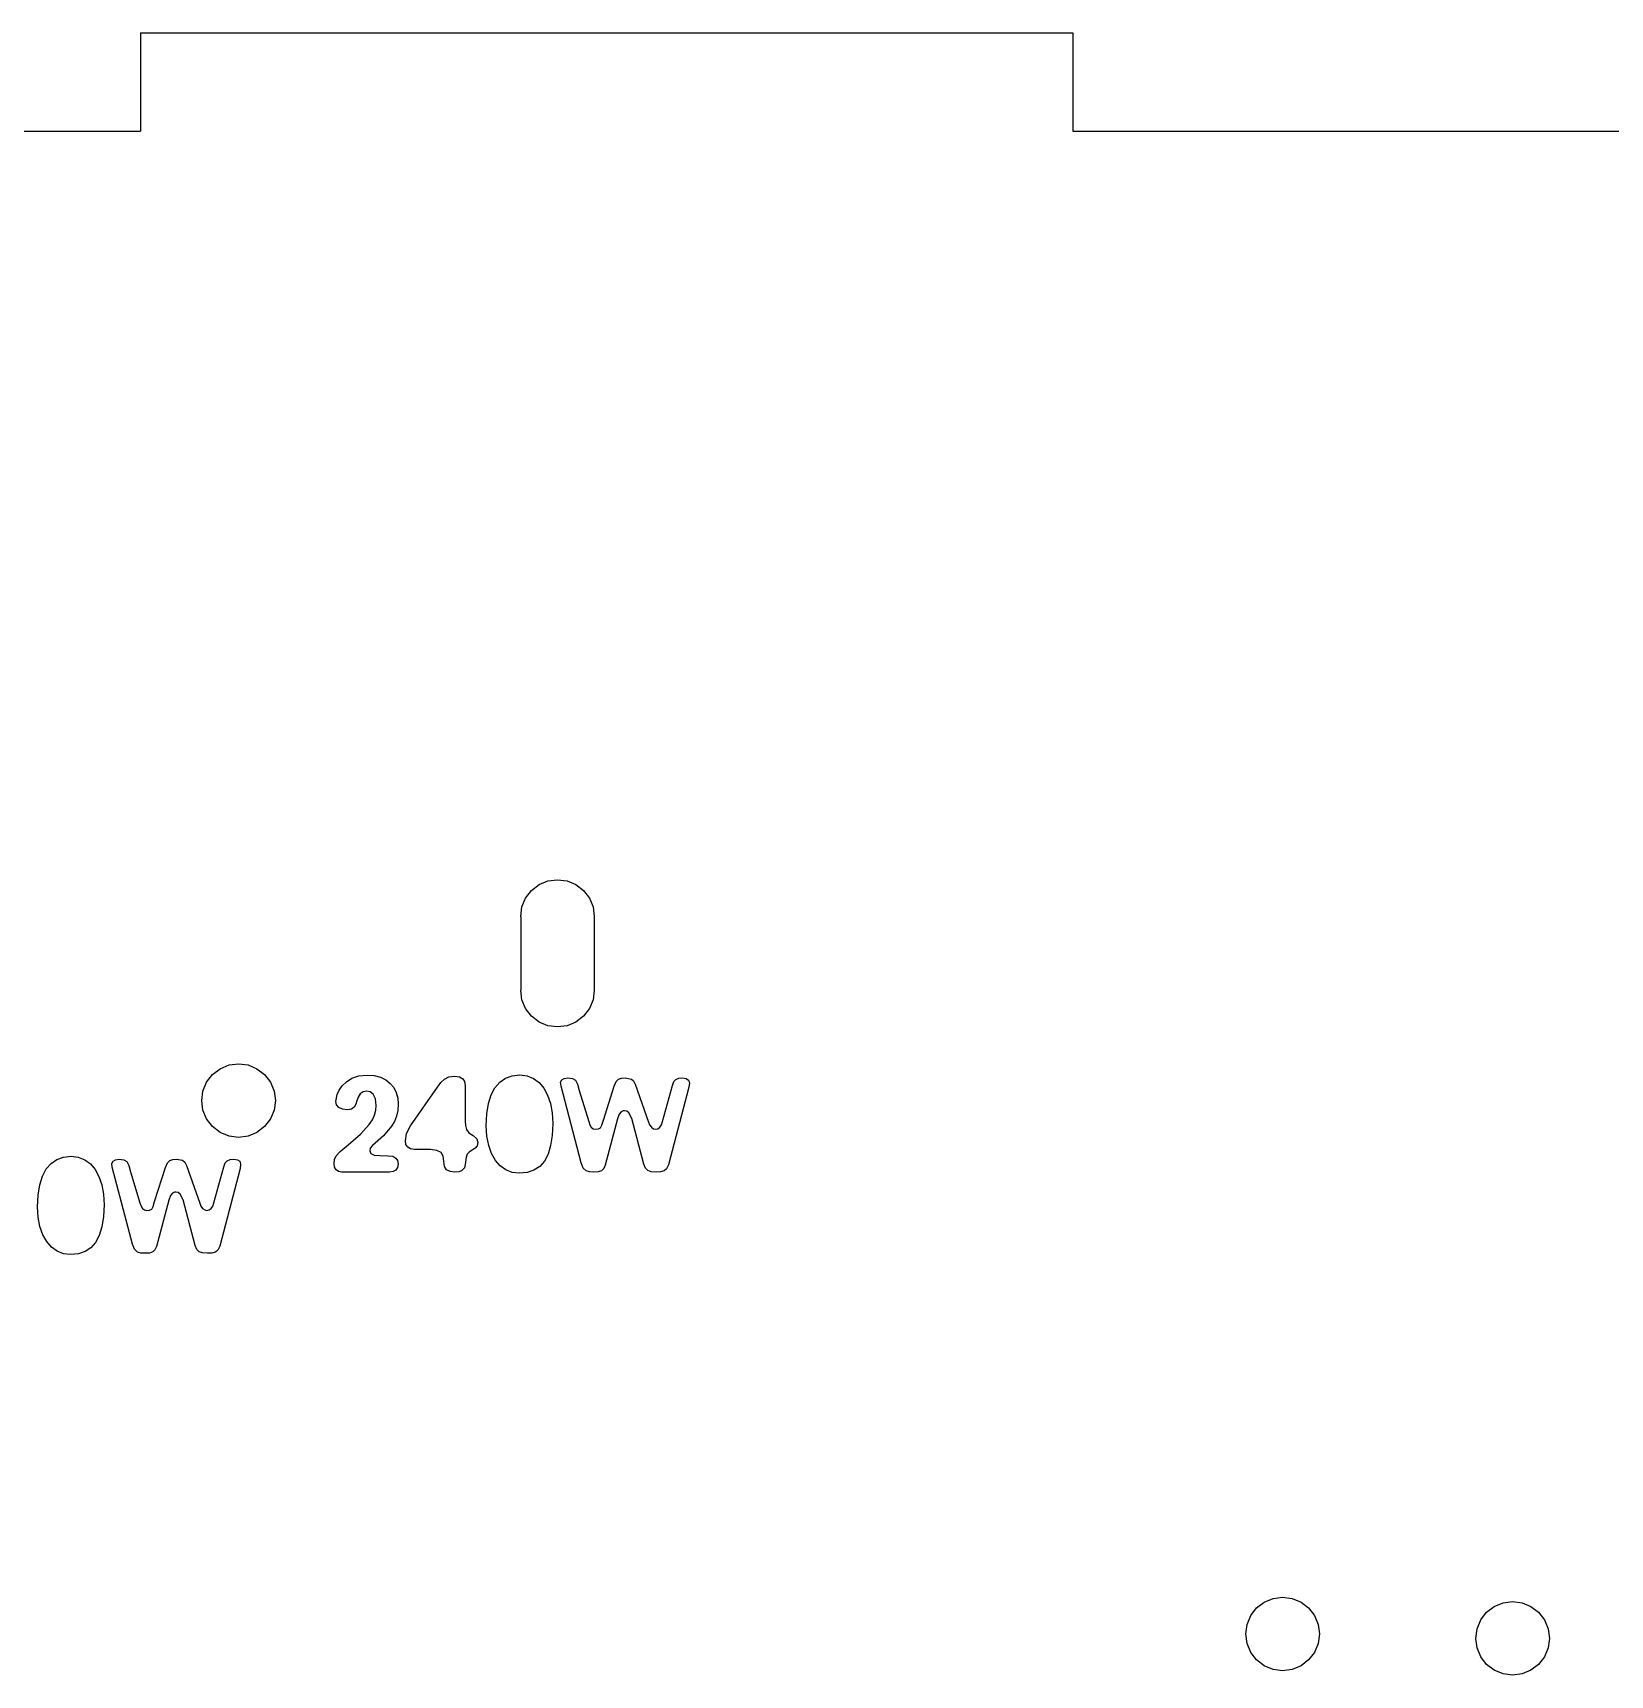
# Model space of a CAD drawing. Header units: metres. Extents: x 234 to 500, y 1534 to 1859.
# Drawn here: x 305.7 to 370, y 1722.4 to 1789.3 of the extents above; entities that cross this region are included whole.
import ezdxf

# ---------------------------------------------------------------- set-up
doc = ezdxf.new("R2010")
doc.units = ezdxf.units.M

msp = doc.modelspace()

# ---------------------------------------------------------------- linework, layer by layer
at = {"layer": 'COMPONENT0'}
for p, q in [((318.523, 1746.582, 0), (318.744, 1746.722, 0)), ((318.744, 1746.722, 0), (319.022, 1746.819, 0)), ((319.022, 1746.819, 0), (319.366, 1746.851, 0)), ((319.366, 1746.851, 0), (319.658, 1746.828, 0)), ((319.658, 1746.828, 0), (319.914, 1746.76, 0)), ((319.914, 1746.76, 0), (320.131, 1746.652, 0)), ((322.519, 1746.691, 0), (322.7, 1746.776, 0)), ((322.7, 1746.776, 0), (322.944, 1746.805, 0)), ((322.944, 1746.805, 0), (323.136, 1746.78, 0)), ((323.136, 1746.78, 0), (323.266, 1746.705, 0)), ((324.772, 1746.565, 0), (325.006, 1746.727, 0)), ((325.006, 1746.727, 0), (325.277, 1746.824, 0)), ((325.277, 1746.824, 0), (325.587, 1746.857, 0)), ((325.587, 1746.857, 0), (325.882, 1746.822, 0)), ((325.882, 1746.822, 0), (326.147, 1746.716, 0)), ((327.399, 1746.714, 0), (327.55, 1746.734, 0)), ((327.55, 1746.734, 0), (327.735, 1746.716, 0)), ((329.609, 1746.687, 0), (329.732, 1746.728, 0)), ((329.732, 1746.728, 0), (329.884, 1746.734, 0)), ((329.884, 1746.734, 0), (330.134, 1746.69, 0)), ((331.951, 1746.675, 0), (332.066, 1746.719, 0)), ((332.066, 1746.719, 0), (332.218, 1746.734, 0)), ((332.218, 1746.734, 0), (332.367, 1746.712, 0)), ((318.087, 1745.773, 0), (318.146, 1746.06, 0)), ((318.146, 1746.06, 0), (318.226, 1746.241, 0)), ((318.226, 1746.241, 0), (318.351, 1746.418, 0)), ((318.351, 1746.418, 0), (318.523, 1746.582, 0)), ((319.084, 1746.081, 0), (318.996, 1745.953, 0)), ((319.201, 1746.167, 0), (319.084, 1746.081, 0)), ((319.342, 1746.195, 0), (319.201, 1746.167, 0)), ((319.483, 1746.166, 0), (319.342, 1746.195, 0)), ((319.612, 1746.069, 0), (319.483, 1746.166, 0)), ((319.706, 1745.887, 0), (319.612, 1746.069, 0)), ((320.131, 1746.652, 0), (320.309, 1746.511, 0)), ((320.309, 1746.511, 0), (320.448, 1746.339, 0)), ((320.448, 1746.339, 0), (320.549, 1746.138, 0)), ((320.549, 1746.138, 0), (320.611, 1745.916, 0)), ((321.138, 1744.788, 0), (322.228, 1746.359, 0)), ((322.228, 1746.359, 0), (322.372, 1746.553, 0)), ((322.372, 1746.553, 0), (322.519, 1746.691, 0)), ((323.266, 1746.705, 0), (323.341, 1746.584, 0)), ((323.341, 1746.584, 0), (323.366, 1746.418, 0)), ((323.366, 1746.418, 0), (323.366, 1744.975, 0)), ((324.42, 1746.047, 0), (324.575, 1746.338, 0)), ((324.575, 1746.338, 0), (324.772, 1746.565, 0)), ((326.147, 1746.716, 0), (326.377, 1746.546, 0)), ((326.377, 1746.546, 0), (326.569, 1746.317, 0)), ((326.569, 1746.317, 0), (326.722, 1746.033, 0)), ((327.253, 1746.556, 0), (327.298, 1746.657, 0)), ((327.269, 1746.405, 0), (327.253, 1746.556, 0)), ((328.09, 1743.275, 0), (327.269, 1746.405, 0)), ((327.298, 1746.657, 0), (327.399, 1746.714, 0)), ((327.735, 1746.716, 0), (327.858, 1746.643, 0)), ((327.858, 1746.643, 0), (327.94, 1746.484, 0)), ((327.94, 1746.484, 0), (328.008, 1746.218, 0)), ((328.008, 1746.218, 0), (328.395, 1744.963, 0)), ((328.993, 1745.01, 0), (329.439, 1746.393, 0)), ((329.439, 1746.393, 0), (329.512, 1746.584, 0)), ((329.512, 1746.584, 0), (329.609, 1746.687, 0)), ((330.134, 1746.69, 0), (330.228, 1746.614, 0)), ((330.228, 1746.614, 0), (330.295, 1746.476, 0)), ((330.295, 1746.476, 0), (330.834, 1744.939, 0)), ((331.409, 1744.963, 0), (331.808, 1746.429, 0)), ((332.476, 1746.358, 0), (331.644, 1743.193, 0)), ((331.808, 1746.429, 0), (331.867, 1746.584, 0)), ((331.867, 1746.584, 0), (331.951, 1746.675, 0)), ((332.367, 1746.712, 0), (332.462, 1746.649, 0)), ((332.462, 1746.649, 0), (332.499, 1746.533, 0)), ((332.499, 1746.533, 0), (332.476, 1746.358, 0)), ((318.117, 1745.632, 0), (318.087, 1745.773, 0)), ((318.207, 1745.524, 0), (318.117, 1745.632, 0)), ((318.358, 1745.456, 0), (318.207, 1745.524, 0)), ((318.568, 1745.433, 0), (318.358, 1745.456, 0)), ((318.735, 1745.462, 0), (318.568, 1745.433, 0)), ((318.844, 1745.544, 0), (318.735, 1745.462, 0)), ((318.908, 1745.662, 0), (318.844, 1745.544, 0)), ((318.943, 1745.797, 0), (318.908, 1745.662, 0)), ((318.996, 1745.953, 0), (318.943, 1745.797, 0)), ((319.668, 1745.224, 0), (319.723, 1745.416, 0)), ((319.741, 1745.609, 0), (319.706, 1745.887, 0)), ((319.723, 1745.416, 0), (319.741, 1745.609, 0)), ((320.614, 1745.412, 0), (320.564, 1745.177, 0)), ((320.611, 1745.916, 0), (320.631, 1745.678, 0)), ((320.631, 1745.678, 0), (320.614, 1745.412, 0)), ((324.243, 1745.272, 0), (324.309, 1745.691, 0)), ((324.309, 1745.691, 0), (324.42, 1746.047, 0)), ((326.722, 1746.033, 0), (326.836, 1745.696, 0)), ((326.836, 1745.696, 0), (326.906, 1745.311, 0)), ((329.802, 1745.392, 0), (329.723, 1745.354, 0)), ((329.861, 1745.398, 0), (329.802, 1745.392, 0)), ((329.954, 1745.377, 0), (329.861, 1745.398, 0)), ((319.091, 1744.444, 0), (319.451, 1744.844, 0)), ((319.451, 1744.844, 0), (319.578, 1745.033, 0)), ((319.578, 1745.033, 0), (319.668, 1745.224, 0)), ((320.365, 1744.763, 0), (320.037, 1744.382, 0)), ((320.48, 1744.963, 0), (320.365, 1744.763, 0)), ((320.564, 1745.177, 0), (320.48, 1744.963, 0)), ((320.974, 1744.477, 0), (321.138, 1744.788, 0)), ((323.366, 1744.975, 0), (323.374, 1744.794, 0)), ((323.374, 1744.794, 0), (323.415, 1744.638, 0)), ((324.221, 1744.788, 0), (324.243, 1745.272, 0)), ((324.246, 1744.368, 0), (324.221, 1744.788, 0)), ((326.906, 1745.311, 0), (326.93, 1744.882, 0)), ((326.93, 1744.882, 0), (326.909, 1744.394, 0)), ((328.395, 1744.963, 0), (328.44, 1744.828, 0)), ((328.44, 1744.828, 0), (328.503, 1744.728, 0)), ((328.503, 1744.728, 0), (328.58, 1744.666, 0)), ((328.876, 1744.705, 0), (328.937, 1744.813, 0)), ((328.937, 1744.813, 0), (328.993, 1745.01, 0)), ((329.568, 1745.069, 0), (329.063, 1743.181, 0)), ((329.638, 1745.254, 0), (329.568, 1745.069, 0)), ((329.723, 1745.354, 0), (329.638, 1745.254, 0)), ((330.034, 1745.316, 0), (329.954, 1745.377, 0)), ((330.154, 1745.081, 0), (330.034, 1745.316, 0)), ((330.647, 1743.216, 0), (330.154, 1745.081, 0)), ((330.834, 1744.939, 0), (330.88, 1744.818, 0)), ((330.88, 1744.818, 0), (330.949, 1744.725, 0)), ((330.949, 1744.725, 0), (331.033, 1744.666, 0)), ((331.213, 1744.666, 0), (331.295, 1744.728, 0)), ((331.295, 1744.728, 0), (331.363, 1744.828, 0)), ((331.363, 1744.828, 0), (331.409, 1744.963, 0)), ((318.592, 1744.002, 0), (319.091, 1744.444, 0)), ((320.037, 1744.382, 0), (319.589, 1743.977, 0)), ((320.927, 1744.166, 0), (320.974, 1744.477, 0)), ((320.95, 1744.023, 0), (320.927, 1744.166, 0)), ((323.415, 1744.638, 0), (323.509, 1744.503, 0)), ((323.509, 1744.503, 0), (323.682, 1744.389, 0)), ((323.682, 1744.389, 0), (323.835, 1744.257, 0)), ((323.835, 1744.257, 0), (323.881, 1744.108, 0)), ((323.881, 1744.108, 0), (323.852, 1743.967, 0)), ((324.32, 1743.988, 0), (324.246, 1744.368, 0)), ((326.909, 1744.394, 0), (326.845, 1743.975, 0)), ((328.58, 1744.666, 0), (328.665, 1744.646, 0)), ((328.665, 1744.646, 0), (328.791, 1744.658, 0)), ((328.791, 1744.658, 0), (328.876, 1744.705, 0)), ((331.033, 1744.666, 0), (331.127, 1744.646, 0)), ((331.127, 1744.646, 0), (331.213, 1744.666, 0)), ((318.017, 1743.228, 0), (318.032, 1743.413, 0)), ((318.032, 1743.413, 0), (318.102, 1743.562, 0)), ((318.102, 1743.562, 0), (318.272, 1743.735, 0)), ((318.272, 1743.735, 0), (318.592, 1744.002, 0)), ((319.495, 1743.869, 0), (319.472, 1743.766, 0)), ((319.472, 1743.766, 0), (319.519, 1743.649, 0)), ((319.589, 1743.977, 0), (319.495, 1743.869, 0)), ((319.519, 1743.649, 0), (319.656, 1743.59, 0)), ((319.656, 1743.59, 0), (319.885, 1743.57, 0)), ((319.885, 1743.57, 0), (320.21, 1743.567, 0)), ((320.21, 1743.567, 0), (320.412, 1743.543, 0)), ((320.412, 1743.543, 0), (320.541, 1743.47, 0)), ((320.541, 1743.47, 0), (320.609, 1743.364, 0)), ((321.02, 1743.911, 0), (320.95, 1744.023, 0)), ((321.138, 1743.839, 0), (321.02, 1743.911, 0)), ((321.302, 1743.814, 0), (321.138, 1743.839, 0)), ((321.947, 1743.814, 0), (321.302, 1743.814, 0)), ((322.21, 1743.784, 0), (321.947, 1743.814, 0)), ((322.378, 1743.694, 0), (322.21, 1743.784, 0)), ((322.468, 1743.547, 0), (322.378, 1743.694, 0)), ((322.498, 1743.345, 0), (322.468, 1743.547, 0)), ((323.409, 1743.512, 0), (323.377, 1743.298, 0)), ((323.447, 1743.625, 0), (323.409, 1743.512, 0)), ((323.518, 1743.709, 0), (323.447, 1743.625, 0)), ((323.653, 1743.797, 0), (323.518, 1743.709, 0)), ((323.77, 1743.873, 0), (323.653, 1743.797, 0)), ((323.852, 1743.967, 0), (323.77, 1743.873, 0)), ((324.439, 1743.655, 0), (324.32, 1743.988, 0)), ((324.596, 1743.376, 0), (324.439, 1743.655, 0)), ((324.79, 1743.152, 0), (324.596, 1743.376, 0)), ((326.739, 1743.625, 0), (326.59, 1743.343, 0)), ((326.845, 1743.975, 0), (326.739, 1743.625, 0)), ((318.038, 1743.092, 0), (318.017, 1743.228, 0)), ((318.099, 1742.988, 0), (318.038, 1743.092, 0)), ((318.199, 1742.922, 0), (318.099, 1742.988, 0)), ((318.334, 1742.9, 0), (318.199, 1742.922, 0)), ((320.28, 1742.9, 0), (318.334, 1742.9, 0)), ((320.422, 1742.919, 0), (320.28, 1742.9, 0)), ((320.535, 1742.976, 0), (320.422, 1742.919, 0)), ((320.607, 1743.08, 0), (320.535, 1742.976, 0)), ((320.631, 1743.239, 0), (320.607, 1743.08, 0)), ((320.609, 1743.364, 0), (320.631, 1743.239, 0)), ((322.525, 1743.128, 0), (322.498, 1743.345, 0)), ((322.607, 1742.993, 0), (322.525, 1743.128, 0)), ((322.745, 1742.923, 0), (322.607, 1742.993, 0)), ((322.944, 1742.9, 0), (322.745, 1742.923, 0)), ((323.097, 1742.912, 0), (322.944, 1742.9, 0)), ((323.207, 1742.949, 0), (323.097, 1742.912, 0)), ((323.33, 1743.067, 0), (323.207, 1742.949, 0)), ((323.368, 1743.202, 0), (323.33, 1743.067, 0)), ((323.377, 1743.298, 0), (323.368, 1743.202, 0)), ((325.021, 1742.986, 0), (324.79, 1743.152, 0)), ((325.283, 1742.883, 0), (325.021, 1742.986, 0)), ((325.569, 1742.848, 0), (325.283, 1742.883, 0)), ((325.888, 1742.879, 0), (325.569, 1742.848, 0)), ((326.165, 1742.972, 0), (325.888, 1742.879, 0)), ((326.398, 1743.127, 0), (326.165, 1742.972, 0)), ((326.59, 1743.343, 0), (326.398, 1743.127, 0)), ((328.175, 1743.064, 0), (328.09, 1743.275, 0)), ((328.289, 1742.952, 0), (328.175, 1743.064, 0)), ((328.43, 1742.908, 0), (328.289, 1742.952, 0)), ((328.594, 1742.9, 0), (328.43, 1742.908, 0)), ((328.788, 1742.911, 0), (328.594, 1742.9, 0)), ((328.923, 1742.955, 0), (328.788, 1742.911, 0)), ((329.008, 1743.043, 0), (328.923, 1742.955, 0)), ((329.063, 1743.181, 0), (329.008, 1743.043, 0)), ((330.713, 1743.056, 0), (330.647, 1743.216, 0)), ((330.805, 1742.961, 0), (330.713, 1743.056, 0)), ((330.944, 1742.915, 0), (330.805, 1742.961, 0)), ((331.151, 1742.9, 0), (330.944, 1742.915, 0)), ((331.327, 1742.912, 0), (331.151, 1742.9, 0)), ((331.468, 1742.949, 0), (331.327, 1742.912, 0)), ((331.573, 1743.035, 0), (331.468, 1742.949, 0)), ((331.644, 1743.193, 0), (331.573, 1743.035, 0))]:
    msp.add_line(p, q, dxfattribs=at)
at = {"layer": 'COMPONENT1'}
for p, q in [((306.484, 1743.253, 0), (306.718, 1743.415, 0)), ((306.718, 1743.415, 0), (306.989, 1743.512, 0)), ((306.989, 1743.512, 0), (307.299, 1743.545)), ((307.299, 1743.545), (307.594, 1743.51, 0)), ((307.594, 1743.51, 0), (307.859, 1743.404, 0)), ((307.859, 1743.404, 0), (308.089, 1743.234, 0)), ((309.01, 1743.345, 0), (309.111, 1743.403, 0)), ((309.111, 1743.403, 0), (309.262, 1743.422, 0)), ((309.262, 1743.422, 0), (309.447, 1743.404, 0)), ((309.447, 1743.404, 0), (309.57, 1743.331, 0)), ((311.224, 1743.272, 0), (311.321, 1743.375, 0)), ((311.321, 1743.375, 0), (311.444, 1743.416, 0)), ((311.444, 1743.416, 0), (311.596, 1743.422, 0)), ((311.596, 1743.422, 0), (311.846, 1743.378, 0)), ((311.846, 1743.378, 0), (311.94, 1743.302, 0)), ((313.663, 1743.363, 0), (313.778, 1743.407, 0)), ((313.778, 1743.407, 0), (313.93, 1743.422, 0)), ((313.93, 1743.422, 0), (314.079, 1743.4, 0)), ((314.079, 1743.4, 0), (314.174, 1743.337, 0)), ((306.021, 1742.379, 0), (306.132, 1742.735, 0)), ((306.132, 1742.735, 0), (306.287, 1743.026, 0)), ((306.287, 1743.026, 0), (306.484, 1743.253, 0)), ((308.089, 1743.234, 0), (308.281, 1743.006, 0)), ((308.281, 1743.006, 0), (308.434, 1742.721, 0)), ((308.434, 1742.721, 0), (308.548, 1742.384, 0)), ((308.965, 1743.244, 0), (309.01, 1743.345, 0)), ((308.981, 1743.093, 0), (308.965, 1743.244, 0)), ((309.802, 1739.963, 0), (308.981, 1743.093, 0)), ((309.57, 1743.331, 0), (309.652, 1743.172, 0)), ((309.652, 1743.172, 0), (309.72, 1742.906, 0)), ((309.72, 1742.906, 0), (310.107, 1741.651, 0)), ((310.705, 1741.698, 0), (311.151, 1743.082, 0)), ((311.151, 1743.082, 0), (311.224, 1743.272, 0)), ((311.94, 1743.302, 0), (312.007, 1743.164, 0)), ((312.007, 1743.164, 0), (312.546, 1741.627, 0)), ((313.121, 1741.651, 0), (313.52, 1743.117, 0)), ((314.188, 1743.047, 0), (313.356, 1739.881, 0)), ((313.52, 1743.117, 0), (313.579, 1743.272, 0)), ((313.579, 1743.272, 0), (313.663, 1743.363, 0)), ((314.174, 1743.337, 0), (314.211, 1743.222, 0)), ((314.211, 1743.222, 0), (314.188, 1743.047, 0)), ((305.955, 1741.96, 0), (306.021, 1742.379, 0)), ((308.548, 1742.384, 0), (308.618, 1741.999, 0)), ((311.435, 1742.042, 0), (311.35, 1741.942, 0)), ((311.514, 1742.08, 0), (311.435, 1742.042, 0)), ((311.573, 1742.086, 0), (311.514, 1742.08, 0)), ((311.666, 1742.065, 0), (311.573, 1742.086, 0)), ((311.746, 1742.004, 0), (311.666, 1742.065, 0)), ((305.933, 1741.476, 0), (305.955, 1741.96, 0)), ((305.958, 1741.056, 0), (305.933, 1741.476, 0)), ((308.618, 1741.999, 0), (308.642, 1741.57, 0)), ((308.642, 1741.57, 0), (308.621, 1741.082, 0)), ((310.107, 1741.651, 0), (310.152, 1741.516, 0)), ((310.152, 1741.516, 0), (310.215, 1741.416, 0)), ((310.215, 1741.416, 0), (310.292, 1741.355, 0)), ((310.503, 1741.346, 0), (310.588, 1741.393, 0)), ((310.588, 1741.393, 0), (310.649, 1741.501, 0)), ((310.649, 1741.501, 0), (310.705, 1741.698, 0)), ((311.28, 1741.757, 0), (310.775, 1739.869, 0)), ((311.35, 1741.942, 0), (311.28, 1741.757, 0)), ((311.866, 1741.769, 0), (311.746, 1742.004, 0)), ((312.359, 1739.904, 0), (311.866, 1741.769, 0)), ((312.546, 1741.627, 0), (312.592, 1741.506, 0)), ((312.592, 1741.506, 0), (312.661, 1741.413, 0)), ((312.661, 1741.413, 0), (312.745, 1741.354, 0)), ((312.925, 1741.355, 0), (313.007, 1741.416, 0)), ((313.007, 1741.416, 0), (313.075, 1741.516, 0)), ((313.075, 1741.516, 0), (313.121, 1741.651, 0)), ((306.032, 1740.676, 0), (305.958, 1741.056, 0)), ((308.621, 1741.082, 0), (308.557, 1740.664, 0)), ((310.292, 1741.355, 0), (310.377, 1741.334, 0)), ((310.377, 1741.334, 0), (310.503, 1741.346, 0)), ((312.745, 1741.354, 0), (312.839, 1741.334, 0)), ((312.839, 1741.334, 0), (312.925, 1741.355, 0)), ((306.151, 1740.343, 0), (306.032, 1740.676, 0)), ((306.308, 1740.064, 0), (306.151, 1740.343, 0)), ((306.502, 1739.84, 0), (306.308, 1740.064, 0)), ((308.302, 1740.031, 0), (308.11, 1739.815, 0)), ((308.451, 1740.313, 0), (308.302, 1740.031, 0)), ((308.557, 1740.664, 0), (308.451, 1740.313, 0)), ((306.733, 1739.674, 0), (306.502, 1739.84, 0)), ((306.995, 1739.571, 0), (306.733, 1739.674, 0)), ((307.281, 1739.536, 0), (306.995, 1739.571, 0)), ((307.6, 1739.567, 0), (307.281, 1739.536, 0)), ((307.877, 1739.66, 0), (307.6, 1739.567, 0)), ((308.11, 1739.815, 0), (307.877, 1739.66, 0)), ((309.887, 1739.752, 0), (309.802, 1739.963, 0)), ((310.001, 1739.641, 0), (309.887, 1739.752, 0)), ((310.142, 1739.597, 0), (310.001, 1739.641, 0)), ((310.306, 1739.588, 0), (310.142, 1739.597, 0)), ((310.5, 1739.599, 0), (310.306, 1739.588, 0)), ((310.635, 1739.643, 0), (310.5, 1739.599, 0)), ((310.72, 1739.731, 0), (310.635, 1739.643, 0)), ((310.775, 1739.869, 0), (310.72, 1739.731, 0)), ((312.425, 1739.744, 0), (312.359, 1739.904, 0)), ((312.517, 1739.649, 0), (312.425, 1739.744, 0)), ((312.656, 1739.603, 0), (312.517, 1739.649, 0)), ((312.863, 1739.588, 0), (312.656, 1739.603, 0)), ((313.039, 1739.6, 0), (312.863, 1739.588, 0)), ((313.18, 1739.638, 0), (313.039, 1739.6, 0)), ((313.285, 1739.723, 0), (313.18, 1739.638, 0)), ((313.356, 1739.881, 0), (313.285, 1739.723, 0))]:
    msp.add_line(p, q, dxfattribs=at)
at = {"layer": 'GROUP0'}
for p, q in [((310.124, 1789.322, 0), (348.124, 1789.322, 0)), ((310.124, 1789.322, 0), (310.124, 1785.322, 0)), ((348.124, 1789.322, 0), (348.124, 1785.322, 0)), ((282.124, 1785.322, 0), (310.124, 1785.322, 0)), ((348.124, 1785.322, 0), (386.124, 1785.322, 0)), ((326.375, 1754.612, 0.003), (326.737, 1754.762, 0.003)), ((326.737, 1754.762, 0.003), (327.125, 1754.813, 0.003)), ((327.125, 1754.813, 0.003), (327.513, 1754.762, 0.003)), ((327.513, 1754.762, 0.003), (327.875, 1754.612, 0.003)), ((325.826, 1754.063, 0.003), (326.064, 1754.373, 0.003)), ((326.064, 1754.373, 0.003), (326.375, 1754.612, 0.003)), ((327.875, 1754.612, 0.003), (328.185, 1754.373, 0.003)), ((328.185, 1754.373, 0.003), (328.424, 1754.063, 0.003)), ((325.625, 1753.313, 0.003), (325.676, 1753.701, 0.003)), ((325.676, 1753.701, 0.003), (325.826, 1754.063, 0.003)), ((328.424, 1754.063, 0.003), (328.574, 1753.701, 0.003)), ((328.574, 1753.701, 0.003), (328.625, 1753.313, 0.003)), ((325.625, 1753.313, 0.003), (325.625, 1750.313, 0.003)), ((328.625, 1753.313, 0.003), (328.625, 1750.313, 0.003)), ((325.676, 1749.924, 0.003), (325.625, 1750.313, 0.003)), ((328.625, 1750.313, 0.003), (328.574, 1749.924, 0.003)), ((325.826, 1749.563, 0.003), (325.676, 1749.924, 0.003)), ((326.064, 1749.252, 0.003), (325.826, 1749.563, 0.003)), ((328.424, 1749.563, 0.003), (328.185, 1749.252, 0.003)), ((328.574, 1749.924, 0.003), (328.424, 1749.563, 0.003)), ((326.375, 1749.014, 0.003), (326.064, 1749.252, 0.003)), ((326.737, 1748.864, 0.003), (326.375, 1749.014, 0.003)), ((327.125, 1748.813, 0.003), (326.737, 1748.864, 0.003)), ((327.513, 1748.864, 0.003), (327.125, 1748.813, 0.003)), ((327.875, 1749.014, 0.003), (327.513, 1748.864, 0.003)), ((328.185, 1749.252, 0.003), (327.875, 1749.014, 0.003)), ((312.826, 1746.563, 0.003), (313.064, 1746.873, 0.003)), ((313.064, 1746.873, 0.003), (313.375, 1747.112, 0.003)), ((313.375, 1747.112, 0.003), (313.737, 1747.262, 0.003)), ((313.737, 1747.262, 0.003), (314.125, 1747.313, 0.003)), ((314.125, 1747.313, 0.003), (314.513, 1747.262, 0.003)), ((314.513, 1747.262, 0.003), (314.875, 1747.112, 0.003)), ((314.875, 1747.112, 0.003), (315.185, 1746.873, 0.003)), ((315.185, 1746.873, 0.003), (315.424, 1746.563, 0.003)), ((312.625, 1745.813, 0.003), (312.676, 1746.201, 0.003)), ((312.676, 1746.201, 0.003), (312.826, 1746.563, 0.003)), ((315.424, 1746.563, 0.003), (315.574, 1746.201, 0.003)), ((315.574, 1746.201, 0.003), (315.625, 1745.813, 0.003)), ((312.676, 1745.424, 0.003), (312.625, 1745.813, 0.003)), ((312.826, 1745.063, 0.003), (312.676, 1745.424, 0.003)), ((315.574, 1745.424, 0.003), (315.424, 1745.063, 0.003)), ((315.625, 1745.813, 0.003), (315.574, 1745.424, 0.003)), ((313.064, 1744.752, 0.003), (312.826, 1745.063, 0.003)), ((313.375, 1744.514, 0.003), (313.064, 1744.752, 0.003)), ((315.185, 1744.752, 0.003), (314.875, 1744.514, 0.003)), ((315.424, 1745.063, 0.003), (315.185, 1744.752, 0.003)), ((313.737, 1744.364, 0.003), (313.375, 1744.514, 0.003)), ((314.125, 1744.313, 0.003), (313.737, 1744.364, 0.003)), ((314.513, 1744.364, 0.003), (314.125, 1744.313, 0.003)), ((314.875, 1744.514, 0.003), (314.513, 1744.364, 0.003)), ((355.617, 1725.137, 0), (355.927, 1725.375, 0)), ((355.927, 1725.375, 0), (356.289, 1725.525, 0)), ((356.289, 1725.525, 0), (356.677, 1725.576, 0)), ((356.677, 1725.576, 0), (357.066, 1725.525, 0)), ((357.066, 1725.525, 0), (357.427, 1725.375, 0)), ((357.427, 1725.375, 0), (357.738, 1725.137, 0)), ((365.3, 1725.197, 0), (365.662, 1725.347, 0)), ((365.662, 1725.347, 0), (366.05, 1725.398, 0)), ((366.05, 1725.398, 0), (366.439, 1725.347, 0)), ((366.439, 1725.347, 0), (366.8, 1725.197, 0)), ((355.229, 1724.464, 0), (355.378, 1724.826, 0)), ((355.378, 1724.826, 0), (355.617, 1725.137, 0)), ((357.738, 1725.137, 0), (357.976, 1724.826, 0)), ((357.976, 1724.826, 0), (358.126, 1724.464, 0)), ((364.602, 1724.286, 0), (364.751, 1724.648, 0)), ((364.751, 1724.648, 0), (364.99, 1724.959, 0)), ((364.99, 1724.959, 0), (365.3, 1725.197, 0)), ((366.8, 1725.197, 0), (367.111, 1724.959, 0)), ((367.111, 1724.959, 0), (367.349, 1724.648, 0)), ((367.349, 1724.648, 0), (367.499, 1724.286, 0)), ((355.177, 1724.076, 0), (355.229, 1724.464, 0)), ((355.229, 1723.688, 0), (355.177, 1724.076, 0)), ((358.126, 1724.464, 0), (358.177, 1724.076, 0)), ((358.177, 1724.076, 0), (358.126, 1723.688, 0)), ((364.55, 1723.898, 0), (364.602, 1724.286, 0)), ((367.499, 1724.286, 0), (367.55, 1723.898, 0)), ((355.378, 1723.326, 0), (355.229, 1723.688, 0)), ((355.617, 1723.016, 0), (355.378, 1723.326, 0)), ((357.976, 1723.326, 0), (357.738, 1723.016, 0)), ((358.126, 1723.688, 0), (357.976, 1723.326, 0)), ((364.602, 1723.51, 0), (364.55, 1723.898, 0)), ((364.751, 1723.148, 0), (364.602, 1723.51, 0)), ((367.499, 1723.51, 0), (367.349, 1723.148, 0)), ((367.55, 1723.898, 0), (367.499, 1723.51, 0)), ((355.927, 1722.777, 0), (355.617, 1723.016, 0)), ((356.289, 1722.627, 0), (355.927, 1722.777, 0)), ((356.677, 1722.576, 0), (356.289, 1722.627, 0)), ((357.066, 1722.627, 0), (356.677, 1722.576, 0)), ((357.427, 1722.777, 0), (357.066, 1722.627, 0)), ((357.738, 1723.016, 0), (357.427, 1722.777, 0)), ((364.99, 1722.838, 0), (364.751, 1723.148, 0)), ((365.3, 1722.599, 0), (364.99, 1722.838, 0)), ((367.111, 1722.838, 0), (366.8, 1722.599, 0)), ((367.349, 1723.148, 0), (367.111, 1722.838, 0)), ((365.662, 1722.449, 0), (365.3, 1722.599, 0)), ((366.05, 1722.398, 0), (365.662, 1722.449, 0)), ((366.439, 1722.449, 0), (366.05, 1722.398, 0)), ((366.8, 1722.599, 0), (366.439, 1722.449, 0))]:
    msp.add_line(p, q, dxfattribs=at)

doc.saveas('drawing.dxf')
